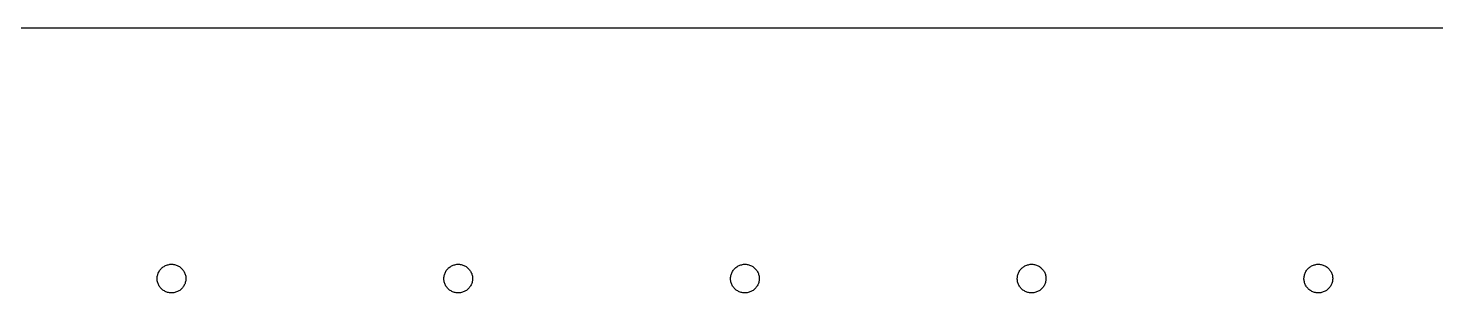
# Model space of a CAD drawing. Extents: x 0 to 96, y 0 to 48.
# Drawn here: x 48.38 to 54.52, y 45.03 to 46.18 of the extents above; entities that cross this region are included whole.
import ezdxf

# ---------------------------------------------------------------- set-up
doc = ezdxf.new("R2010")
doc.units = 0
doc.layers.add('Layer_1', color=7, linetype='CONTINUOUS')

msp = doc.modelspace()

# ---------------------------------------------------------------- linework, layer by layer
at = {"layer": 'Layer_1', "color": 7}
for p, q in [((87.630359, 46.182721), (8.380556, 46.182721)), ((48.945319, 45.105556), (48.9465, 45.109492)), ((48.9465, 45.109492), (48.948076, 45.113036)), ((48.948076, 45.113036), (48.94965, 45.116579)), ((48.94965, 45.116579), (48.951619, 45.120122)), ((48.951619, 45.120122), (48.953587, 45.123666)), ((48.953587, 45.123666), (48.955949, 45.126816)), ((48.955949, 45.126816), (48.958311, 45.129571)), ((48.958311, 45.129571), (48.961068, 45.132721)), ((48.961068, 45.132721), (48.963823, 45.135477)), ((48.963823, 45.135477), (48.966579, 45.137839)), ((48.966579, 45.137839), (48.969729, 45.140201)), ((48.969729, 45.140201), (48.973272, 45.14217)), ((48.973272, 45.14217), (48.976422, 45.144138)), ((48.976422, 45.144138), (48.979964, 45.146107)), ((48.979964, 45.146107), (48.983902, 45.147288)), ((48.983902, 45.147288), (48.987446, 45.148862)), ((48.987446, 45.148862), (48.991382, 45.149651)), ((48.991382, 45.14965), (48.995319, 45.150439)), ((48.995319, 45.150438), (48.998862, 45.151227)), ((48.998862, 45.151224), (49.0028, 45.151224)), ((49.0028, 45.151224), (49.006737, 45.151224)), ((49.006737, 45.151224), (49.010673, 45.151224)), ((49.010673, 45.151224), (49.014611, 45.150836)), ((49.014611, 45.150831), (49.018548, 45.150042)), ((49.018548, 45.150043), (49.022484, 45.149254)), ((49.022484, 45.149257), (49.026028, 45.148076)), ((49.026028, 45.148076), (49.029964, 45.1465)), ((49.029964, 45.1465), (49.033508, 45.144926)), ((49.033508, 45.144926), (49.036658, 45.142957)), ((49.036658, 45.142957), (49.040201, 45.140989)), ((49.040201, 45.140989), (49.043351, 45.138627)), ((49.043351, 45.138627), (49.0465, 45.136264)), ((49.0465, 45.136264), (49.049257, 45.133508)), ((49.049257, 45.133508), (49.052012, 45.130752)), ((49.052012, 45.130752), (49.054374, 45.127602)), ((49.054374, 45.127602), (49.056737, 45.124453)), ((49.056737, 45.124453), (49.059099, 45.121303)), ((49.059099, 45.121303), (49.061068, 45.11776)), ((49.061068, 45.11776), (49.062642, 45.114217)), ((49.062642, 45.114217), (49.064217, 45.110673)), ((49.064217, 45.110673), (49.065398, 45.10713)), ((50.195319, 45.105556), (50.1965, 45.109492)), ((50.1965, 45.109492), (50.198076, 45.113036)), ((50.198076, 45.113036), (50.19965, 45.116579)), ((50.19965, 45.116579), (50.201619, 45.120122)), ((50.201619, 45.120122), (50.203587, 45.123666)), ((50.203587, 45.123666), (50.205949, 45.126816)), ((50.205949, 45.126816), (50.208311, 45.129571)), ((50.208311, 45.129571), (50.211068, 45.132721)), ((50.211068, 45.132721), (50.213823, 45.135477)), ((50.213823, 45.135477), (50.216579, 45.137839)), ((50.216579, 45.137839), (50.219729, 45.140201)), ((50.219729, 45.140201), (50.223272, 45.14217)), ((50.223272, 45.14217), (50.226422, 45.144138)), ((50.226422, 45.144138), (50.229964, 45.146107)), ((50.229964, 45.146107), (50.233902, 45.147288)), ((50.233902, 45.147288), (50.237446, 45.148862)), ((50.237446, 45.148862), (50.241382, 45.149651)), ((50.241382, 45.14965), (50.245319, 45.150439)), ((50.245319, 45.150438), (50.248862, 45.151227)), ((50.248862, 45.151224), (50.2528, 45.151224)), ((50.2528, 45.151224), (50.256737, 45.151224)), ((50.256737, 45.151224), (50.260673, 45.151224)), ((50.260673, 45.151224), (50.264611, 45.150836)), ((50.264611, 45.150831), (50.268548, 45.150042)), ((50.268548, 45.150043), (50.272484, 45.149254)), ((50.272484, 45.149257), (50.276028, 45.148076)), ((50.276028, 45.148076), (50.279964, 45.1465)), ((50.279964, 45.1465), (50.283508, 45.144926)), ((50.283508, 45.144926), (50.286658, 45.142957)), ((50.286658, 45.142957), (50.290201, 45.140989)), ((50.290201, 45.140989), (50.293351, 45.138627)), ((50.293351, 45.138627), (50.2965, 45.136264)), ((50.2965, 45.136264), (50.299257, 45.133508)), ((50.299257, 45.133508), (50.302012, 45.130752)), ((50.302012, 45.130752), (50.304374, 45.127602)), ((50.304374, 45.127602), (50.306737, 45.124453)), ((50.306737, 45.124453), (50.309099, 45.121303)), ((50.309099, 45.121303), (50.311068, 45.11776)), ((50.311068, 45.11776), (50.312642, 45.114217)), ((50.312642, 45.114217), (50.314217, 45.110673)), ((50.314217, 45.110673), (50.315398, 45.10713)), ((51.445319, 45.105556), (51.4465, 45.109492)), ((51.4465, 45.109492), (51.448076, 45.113036)), ((51.448076, 45.113036), (51.44965, 45.116579)), ((51.44965, 45.116579), (51.451619, 45.120122)), ((51.451619, 45.120122), (51.453587, 45.123666)), ((51.453587, 45.123666), (51.455949, 45.126816)), ((51.455949, 45.126816), (51.458311, 45.129571)), ((51.458311, 45.129571), (51.461068, 45.132721)), ((51.461068, 45.132721), (51.463823, 45.135477)), ((51.463823, 45.135477), (51.466579, 45.137839)), ((51.466579, 45.137839), (51.469729, 45.140201)), ((51.469729, 45.140201), (51.473272, 45.14217)), ((51.473272, 45.14217), (51.476422, 45.144138)), ((51.476422, 45.144138), (51.479964, 45.146107)), ((51.479964, 45.146107), (51.483902, 45.147288)), ((51.483902, 45.147288), (51.487446, 45.148862)), ((51.487446, 45.148862), (51.491382, 45.149651)), ((51.491382, 45.14965), (51.495319, 45.150439)), ((51.495319, 45.150438), (51.498862, 45.151227)), ((51.498862, 45.151224), (51.5028, 45.151224)), ((51.5028, 45.151224), (51.506737, 45.151224)), ((51.506737, 45.151224), (51.510673, 45.151224)), ((51.510673, 45.151224), (51.514611, 45.150836)), ((51.514611, 45.150831), (51.518548, 45.150042)), ((51.518548, 45.150043), (51.522484, 45.149254)), ((51.522484, 45.149257), (51.526028, 45.148076)), ((51.526028, 45.148076), (51.529964, 45.1465)), ((51.529964, 45.1465), (51.533508, 45.144926)), ((51.533508, 45.144926), (51.536658, 45.142957)), ((51.536658, 45.142957), (51.540201, 45.140989)), ((51.540201, 45.140989), (51.543351, 45.138627)), ((51.543351, 45.138627), (51.5465, 45.136264)), ((51.5465, 45.136264), (51.549257, 45.133508)), ((51.549257, 45.133508), (51.552012, 45.130752)), ((51.552012, 45.130752), (51.554374, 45.127602)), ((51.554374, 45.127602), (51.556737, 45.124453)), ((51.556737, 45.124453), (51.559099, 45.121303)), ((51.559099, 45.121303), (51.561068, 45.11776)), ((51.561068, 45.11776), (51.562642, 45.114217)), ((51.562642, 45.114217), (51.564217, 45.110673)), ((51.564217, 45.110673), (51.565398, 45.10713)), ((52.695319, 45.105556), (52.6965, 45.109492)), ((52.6965, 45.109492), (52.698076, 45.113036)), ((52.698076, 45.113036), (52.69965, 45.116579)), ((52.69965, 45.116579), (52.701619, 45.120122)), ((52.701619, 45.120122), (52.703587, 45.123666)), ((52.703587, 45.123666), (52.705949, 45.126816)), ((52.705949, 45.126816), (52.708311, 45.129571)), ((52.708311, 45.129571), (52.711068, 45.132721)), ((52.711068, 45.132721), (52.713823, 45.135477)), ((52.713823, 45.135477), (52.716579, 45.137839)), ((52.716579, 45.137839), (52.719729, 45.140201)), ((52.719729, 45.140201), (52.723272, 45.14217)), ((52.723272, 45.14217), (52.726422, 45.144138)), ((52.726422, 45.144138), (52.729964, 45.146107)), ((52.729964, 45.146107), (52.733902, 45.147288)), ((52.733902, 45.147288), (52.737446, 45.148862)), ((52.737446, 45.148862), (52.741382, 45.149651)), ((52.741382, 45.14965), (52.745319, 45.150439)), ((52.745319, 45.150438), (52.748862, 45.151227)), ((52.748862, 45.151224), (52.7528, 45.151224)), ((52.7528, 45.151224), (52.756737, 45.151224)), ((52.756737, 45.151224), (52.760673, 45.151224)), ((52.760673, 45.151224), (52.764611, 45.150836)), ((52.764611, 45.150831), (52.768548, 45.150042)), ((52.768548, 45.150043), (52.772484, 45.149254)), ((52.772484, 45.149257), (52.776028, 45.148076)), ((52.776028, 45.148076), (52.779964, 45.1465)), ((52.779964, 45.1465), (52.783508, 45.144926)), ((52.783508, 45.144926), (52.786658, 45.142957)), ((52.786658, 45.142957), (52.790201, 45.140989)), ((52.790201, 45.140989), (52.793351, 45.138627)), ((52.793351, 45.138627), (52.7965, 45.136264)), ((52.7965, 45.136264), (52.799257, 45.133508)), ((52.799257, 45.133508), (52.802012, 45.130752)), ((52.802012, 45.130752), (52.804374, 45.127602)), ((52.804374, 45.127602), (52.806737, 45.124453)), ((52.806737, 45.124453), (52.809099, 45.121303)), ((52.809099, 45.121303), (52.811068, 45.11776)), ((52.811068, 45.11776), (52.812642, 45.114217)), ((52.812642, 45.114217), (52.814217, 45.110673)), ((52.814217, 45.110673), (52.815398, 45.10713)), ((53.945319, 45.105556), (53.9465, 45.109492)), ((53.9465, 45.109492), (53.948076, 45.113036)), ((53.948076, 45.113036), (53.94965, 45.116579)), ((53.94965, 45.116579), (53.951619, 45.120122)), ((53.951619, 45.120122), (53.953587, 45.123666)), ((53.953587, 45.123666), (53.955949, 45.126816)), ((53.955949, 45.126816), (53.958311, 45.129571)), ((53.958311, 45.129571), (53.961068, 45.132721)), ((53.961068, 45.132721), (53.963823, 45.135477)), ((53.963823, 45.135477), (53.966579, 45.137839)), ((53.966579, 45.137839), (53.969729, 45.140201)), ((53.969729, 45.140201), (53.973272, 45.14217)), ((53.973272, 45.14217), (53.976422, 45.144138)), ((53.976422, 45.144138), (53.979964, 45.146107)), ((53.979964, 45.146107), (53.983902, 45.147288)), ((53.983902, 45.147288), (53.987446, 45.148862)), ((53.987446, 45.148862), (53.991382, 45.149651)), ((53.991382, 45.14965), (53.995319, 45.150439)), ((53.995319, 45.150438), (53.998862, 45.151227)), ((53.998862, 45.151224), (54.0028, 45.151224)), ((54.0028, 45.151224), (54.006737, 45.151224)), ((54.006737, 45.151224), (54.010673, 45.151224)), ((54.010673, 45.151224), (54.014611, 45.150836)), ((54.014611, 45.150831), (54.018548, 45.150042)), ((54.018548, 45.150043), (54.022484, 45.149254)), ((54.022484, 45.149257), (54.026028, 45.148076)), ((54.026028, 45.148076), (54.029964, 45.1465)), ((54.029964, 45.1465), (54.033508, 45.144926)), ((54.033508, 45.144926), (54.036658, 45.142957)), ((54.036658, 45.142957), (54.040201, 45.140989)), ((54.040201, 45.140989), (54.043351, 45.138627)), ((54.043351, 45.138627), (54.0465, 45.136264)), ((54.0465, 45.136264), (54.049257, 45.133508)), ((54.049257, 45.133508), (54.052012, 45.130752)), ((54.052012, 45.130752), (54.054374, 45.127602)), ((54.054374, 45.127602), (54.056737, 45.124453)), ((54.056737, 45.124453), (54.059099, 45.121303)), ((54.059099, 45.121303), (54.061068, 45.11776)), ((54.061068, 45.11776), (54.062642, 45.114217)), ((54.062642, 45.114217), (54.064217, 45.110673)), ((54.064217, 45.110673), (54.065398, 45.10713)), ((48.942957, 45.090201), (48.943346, 45.094138)), ((48.942957, 45.086264), (48.942957, 45.090201)), ((48.943351, 45.082327), (48.942962, 45.086264)), ((48.943351, 45.094138), (48.94374, 45.098076)), ((48.943744, 45.07839), (48.943356, 45.082327)), ((48.944532, 45.074453), (48.943743, 45.07839)), ((48.943744, 45.098076), (48.944533, 45.102012)), ((48.944532, 45.102012), (48.945321, 45.105556)), ((48.945713, 45.07091), (48.944532, 45.074453)), ((48.946894, 45.066973), (48.945713, 45.07091)), ((48.948469, 45.06343), (48.946894, 45.066973)), ((48.950043, 45.059887), (48.948469, 45.06343)), ((48.952012, 45.056343), (48.950043, 45.059887)), ((48.954374, 45.053193), (48.952012, 45.056343)), ((48.956737, 45.050043), (48.954374, 45.053193)), ((48.959099, 45.046894), (48.956737, 45.050043)), ((49.0528, 45.048076), (49.050043, 45.045319)), ((49.055162, 45.051224), (49.0528, 45.048076)), ((49.057524, 45.054374), (49.055162, 45.051224)), ((49.059492, 45.057524), (49.057524, 45.054374)), ((49.061461, 45.061068), (49.059492, 45.057524)), ((49.063036, 45.064611), (49.061461, 45.061068)), ((49.064611, 45.068154), (49.063036, 45.064611)), ((49.065792, 45.072091), (49.064611, 45.068154)), ((49.065398, 45.10713), (49.066579, 45.103193)), ((49.066579, 45.076028), (49.06579, 45.072091)), ((49.067367, 45.079571), (49.066578, 45.076028)), ((49.066579, 45.103193), (49.067368, 45.099257)), ((49.067367, 45.099257), (49.067756, 45.095319)), ((49.06776, 45.083508), (49.067371, 45.079571)), ((49.06776, 45.095319), (49.068149, 45.091382)), ((49.068154, 45.087446), (49.067766, 45.083508)), ((49.068154, 45.091382), (49.068154, 45.087446)), ((50.192957, 45.090201), (50.193346, 45.094138)), ((50.192957, 45.086264), (50.192957, 45.090201)), ((50.193351, 45.082327), (50.192962, 45.086264)), ((50.193351, 45.094138), (50.19374, 45.098076)), ((50.193744, 45.07839), (50.193356, 45.082327)), ((50.194532, 45.074453), (50.193743, 45.07839)), ((50.193744, 45.098076), (50.194533, 45.102012)), ((50.194532, 45.102012), (50.195321, 45.105556)), ((50.195713, 45.07091), (50.194532, 45.074453)), ((50.196894, 45.066973), (50.195713, 45.07091)), ((50.198469, 45.06343), (50.196894, 45.066973)), ((50.200043, 45.059887), (50.198469, 45.06343)), ((50.202012, 45.056343), (50.200043, 45.059887)), ((50.204374, 45.053193), (50.202012, 45.056343)), ((50.206737, 45.050043), (50.204374, 45.053193)), ((50.209099, 45.046894), (50.206737, 45.050043)), ((50.3028, 45.048076), (50.300043, 45.045319)), ((50.305162, 45.051224), (50.3028, 45.048076)), ((50.307524, 45.054374), (50.305162, 45.051224)), ((50.309492, 45.057524), (50.307524, 45.054374)), ((50.311461, 45.061068), (50.309492, 45.057524)), ((50.313036, 45.064611), (50.311461, 45.061068)), ((50.314611, 45.068154), (50.313036, 45.064611)), ((50.315792, 45.072091), (50.314611, 45.068154)), ((50.315398, 45.10713), (50.316579, 45.103193)), ((50.316579, 45.076028), (50.31579, 45.072091)), ((50.317367, 45.079571), (50.316578, 45.076028)), ((50.316579, 45.103193), (50.317368, 45.099257)), ((50.317367, 45.099257), (50.317756, 45.095319)), ((50.31776, 45.083508), (50.317371, 45.079571)), ((50.31776, 45.095319), (50.318149, 45.091382)), ((50.318154, 45.087446), (50.317766, 45.083508)), ((50.318154, 45.091382), (50.318154, 45.087446)), ((51.442957, 45.090201), (51.443346, 45.094138)), ((51.442957, 45.086264), (51.442957, 45.090201)), ((51.443351, 45.082327), (51.442962, 45.086264)), ((51.443351, 45.094138), (51.44374, 45.098076)), ((51.443744, 45.07839), (51.443356, 45.082327)), ((51.444532, 45.074453), (51.443743, 45.07839)), ((51.443744, 45.098076), (51.444533, 45.102012)), ((51.444532, 45.102012), (51.445321, 45.105556)), ((51.445713, 45.07091), (51.444532, 45.074453)), ((51.446894, 45.066973), (51.445713, 45.07091)), ((51.448469, 45.06343), (51.446894, 45.066973)), ((51.450043, 45.059887), (51.448469, 45.06343)), ((51.452012, 45.056343), (51.450043, 45.059887)), ((51.454374, 45.053193), (51.452012, 45.056343)), ((51.456737, 45.050043), (51.454374, 45.053193)), ((51.459099, 45.046894), (51.456737, 45.050043)), ((51.5528, 45.048076), (51.550043, 45.045319)), ((51.555162, 45.051224), (51.5528, 45.048076)), ((51.557524, 45.054374), (51.555162, 45.051224)), ((51.559492, 45.057524), (51.557524, 45.054374)), ((51.561461, 45.061068), (51.559492, 45.057524)), ((51.563036, 45.064611), (51.561461, 45.061068)), ((51.564611, 45.068154), (51.563036, 45.064611)), ((51.565792, 45.072091), (51.564611, 45.068154)), ((51.565398, 45.10713), (51.566579, 45.103193)), ((51.566579, 45.076028), (51.56579, 45.072091)), ((51.567367, 45.079571), (51.566578, 45.076028)), ((51.566579, 45.103193), (51.567368, 45.099257)), ((51.567367, 45.099257), (51.567756, 45.095319)), ((51.56776, 45.083508), (51.567371, 45.079571)), ((51.56776, 45.095319), (51.568149, 45.091382)), ((51.568154, 45.087446), (51.567766, 45.083508)), ((51.568154, 45.091382), (51.568154, 45.087446)), ((52.692957, 45.090201), (52.693346, 45.094138)), ((52.692957, 45.086264), (52.692957, 45.090201)), ((52.693351, 45.082327), (52.692962, 45.086264)), ((52.693351, 45.094138), (52.69374, 45.098076)), ((52.693744, 45.07839), (52.693356, 45.082327)), ((52.694532, 45.074453), (52.693743, 45.07839)), ((52.693744, 45.098076), (52.694533, 45.102012)), ((52.694532, 45.102012), (52.695321, 45.105556)), ((52.695713, 45.07091), (52.694532, 45.074453)), ((52.696894, 45.066973), (52.695713, 45.07091)), ((52.698469, 45.06343), (52.696894, 45.066973)), ((52.700043, 45.059887), (52.698469, 45.06343)), ((52.702012, 45.056343), (52.700043, 45.059887)), ((52.704374, 45.053193), (52.702012, 45.056343)), ((52.706737, 45.050043), (52.704374, 45.053193)), ((52.709099, 45.046894), (52.706737, 45.050043)), ((52.8028, 45.048076), (52.800043, 45.045319)), ((52.805162, 45.051224), (52.8028, 45.048076)), ((52.807524, 45.054374), (52.805162, 45.051224)), ((52.809492, 45.057524), (52.807524, 45.054374)), ((52.811461, 45.061068), (52.809492, 45.057524)), ((52.813036, 45.064611), (52.811461, 45.061068)), ((52.814611, 45.068154), (52.813036, 45.064611)), ((52.815792, 45.072091), (52.814611, 45.068154)), ((52.815398, 45.10713), (52.816579, 45.103193)), ((52.816579, 45.076028), (52.81579, 45.072091)), ((52.817367, 45.079571), (52.816578, 45.076028)), ((52.816579, 45.103193), (52.817368, 45.099257)), ((52.817367, 45.099257), (52.817756, 45.095319)), ((52.81776, 45.083508), (52.817371, 45.079571)), ((52.81776, 45.095319), (52.818149, 45.091382)), ((52.818154, 45.087446), (52.817766, 45.083508)), ((52.818154, 45.091382), (52.818154, 45.087446)), ((53.942957, 45.090201), (53.943346, 45.094138)), ((53.942957, 45.086264), (53.942957, 45.090201)), ((53.943351, 45.082327), (53.942962, 45.086264)), ((53.943351, 45.094138), (53.94374, 45.098076)), ((53.943744, 45.07839), (53.943356, 45.082327)), ((53.944532, 45.074453), (53.943743, 45.07839)), ((53.943744, 45.098076), (53.944533, 45.102012)), ((53.944532, 45.102012), (53.945321, 45.105556)), ((53.945713, 45.07091), (53.944532, 45.074453)), ((53.946894, 45.066973), (53.945713, 45.07091)), ((53.948469, 45.06343), (53.946894, 45.066973)), ((53.950043, 45.059887), (53.948469, 45.06343)), ((53.952012, 45.056343), (53.950043, 45.059887)), ((53.954374, 45.053193), (53.952012, 45.056343)), ((53.956737, 45.050043), (53.954374, 45.053193)), ((53.959099, 45.046894), (53.956737, 45.050043)), ((54.0528, 45.048076), (54.050043, 45.045319)), ((54.055162, 45.051224), (54.0528, 45.048076)), ((54.057524, 45.054374), (54.055162, 45.051224)), ((54.059492, 45.057524), (54.057524, 45.054374)), ((54.061461, 45.061068), (54.059492, 45.057524)), ((54.063036, 45.064611), (54.061461, 45.061068)), ((54.064611, 45.068154), (54.063036, 45.064611)), ((54.065792, 45.072091), (54.064611, 45.068154)), ((54.065398, 45.10713), (54.066579, 45.103193)), ((54.066579, 45.076028), (54.06579, 45.072091)), ((54.067367, 45.079571), (54.066578, 45.076028)), ((54.066579, 45.103193), (54.067368, 45.099257)), ((54.067367, 45.099257), (54.067756, 45.095319)), ((54.06776, 45.083508), (54.067371, 45.079571)), ((54.06776, 45.095319), (54.068149, 45.091382)), ((54.068154, 45.087446), (54.067766, 45.083508)), ((54.068154, 45.091382), (54.068154, 45.087446)), ((48.961854, 45.044138), (48.959099, 45.046894)), ((48.964611, 45.041382), (48.961854, 45.044138)), ((48.96776, 45.03902), (48.964611, 45.041382)), ((48.97091, 45.036658), (48.96776, 45.03902)), ((48.974453, 45.034689), (48.97091, 45.036658)), ((48.977603, 45.032721), (48.974453, 45.034689)), ((48.981146, 45.031146), (48.977603, 45.032721)), ((48.985083, 45.029964), (48.981146, 45.031146)), ((48.988627, 45.028783), (48.985083, 45.029964)), ((48.992563, 45.027602), (48.988627, 45.028783)), ((48.9965, 45.027209), (48.992563, 45.027598)), ((49.000438, 45.026421), (48.9965, 45.02721)), ((49.004374, 45.026421), (49.000438, 45.026421)), ((49.008311, 45.026421), (49.004374, 45.026421)), ((49.012249, 45.026816), (49.008311, 45.026427)), ((49.015792, 45.027209), (49.012249, 45.02682)), ((49.019729, 45.027997), (49.015792, 45.027208)), ((49.023666, 45.029178), (49.019729, 45.027997)), ((49.027209, 45.030359), (49.023666, 45.029178)), ((49.031146, 45.031933), (49.027209, 45.030359)), ((49.034689, 45.033508), (49.031146, 45.031933)), ((49.037839, 45.035477), (49.034689, 45.033508)), ((49.041382, 45.037446), (49.037839, 45.035477)), ((49.044532, 45.039808), (49.041382, 45.037446)), ((49.047288, 45.042563), (49.044532, 45.039808)), ((49.050043, 45.045319), (49.047288, 45.042563)), ((50.211854, 45.044138), (50.209099, 45.046894)), ((50.214611, 45.041382), (50.211854, 45.044138)), ((50.21776, 45.03902), (50.214611, 45.041382)), ((50.22091, 45.036658), (50.21776, 45.03902)), ((50.224453, 45.034689), (50.22091, 45.036658)), ((50.227603, 45.032721), (50.224453, 45.034689)), ((50.231146, 45.031146), (50.227603, 45.032721)), ((50.235083, 45.029964), (50.231146, 45.031146)), ((50.238627, 45.028783), (50.235083, 45.029964)), ((50.242563, 45.027602), (50.238627, 45.028783)), ((50.2465, 45.027209), (50.242563, 45.027598)), ((50.250438, 45.026421), (50.2465, 45.02721)), ((50.254374, 45.026421), (50.250438, 45.026421)), ((50.258311, 45.026421), (50.254374, 45.026421)), ((50.262249, 45.026816), (50.258311, 45.026427)), ((50.265792, 45.027209), (50.262249, 45.02682)), ((50.269729, 45.027997), (50.265792, 45.027208)), ((50.273666, 45.029178), (50.269729, 45.027997)), ((50.277209, 45.030359), (50.273666, 45.029178)), ((50.281146, 45.031933), (50.277209, 45.030359)), ((50.284689, 45.033508), (50.281146, 45.031933)), ((50.287839, 45.035477), (50.284689, 45.033508)), ((50.291382, 45.037446), (50.287839, 45.035477)), ((50.294532, 45.039808), (50.291382, 45.037446)), ((50.297288, 45.042563), (50.294532, 45.039808)), ((50.300043, 45.045319), (50.297288, 45.042563)), ((51.461854, 45.044138), (51.459099, 45.046894)), ((51.464611, 45.041382), (51.461854, 45.044138)), ((51.46776, 45.03902), (51.464611, 45.041382)), ((51.47091, 45.036658), (51.46776, 45.03902)), ((51.474453, 45.034689), (51.47091, 45.036658)), ((51.477603, 45.032721), (51.474453, 45.034689)), ((51.481146, 45.031146), (51.477603, 45.032721)), ((51.485083, 45.029964), (51.481146, 45.031146)), ((51.488627, 45.028783), (51.485083, 45.029964)), ((51.492563, 45.027602), (51.488627, 45.028783)), ((51.4965, 45.027209), (51.492563, 45.027598)), ((51.500438, 45.026421), (51.4965, 45.02721)), ((51.504374, 45.026421), (51.500438, 45.026421)), ((51.508311, 45.026421), (51.504374, 45.026421)), ((51.512249, 45.026816), (51.508311, 45.026427)), ((51.515792, 45.027209), (51.512249, 45.02682)), ((51.519729, 45.027997), (51.515792, 45.027208)), ((51.523666, 45.029178), (51.519729, 45.027997)), ((51.527209, 45.030359), (51.523666, 45.029178)), ((51.531146, 45.031933), (51.527209, 45.030359)), ((51.534689, 45.033508), (51.531146, 45.031933)), ((51.537839, 45.035477), (51.534689, 45.033508)), ((51.541382, 45.037446), (51.537839, 45.035477)), ((51.544532, 45.039808), (51.541382, 45.037446)), ((51.547288, 45.042563), (51.544532, 45.039808)), ((51.550043, 45.045319), (51.547288, 45.042563)), ((52.711854, 45.044138), (52.709099, 45.046894)), ((52.714611, 45.041382), (52.711854, 45.044138)), ((52.71776, 45.03902), (52.714611, 45.041382)), ((52.72091, 45.036658), (52.71776, 45.03902)), ((52.724453, 45.034689), (52.72091, 45.036658)), ((52.727603, 45.032721), (52.724453, 45.034689)), ((52.731146, 45.031146), (52.727603, 45.032721)), ((52.735083, 45.029964), (52.731146, 45.031146)), ((52.738627, 45.028783), (52.735083, 45.029964)), ((52.742563, 45.027602), (52.738627, 45.028783)), ((52.7465, 45.027209), (52.742563, 45.027598)), ((52.750438, 45.026421), (52.7465, 45.02721)), ((52.754374, 45.026421), (52.750438, 45.026421)), ((52.758311, 45.026421), (52.754374, 45.026421)), ((52.762249, 45.026816), (52.758311, 45.026427)), ((52.765792, 45.027209), (52.762249, 45.02682)), ((52.769729, 45.027997), (52.765792, 45.027208)), ((52.773666, 45.029178), (52.769729, 45.027997)), ((52.777209, 45.030359), (52.773666, 45.029178)), ((52.781146, 45.031933), (52.777209, 45.030359)), ((52.784689, 45.033508), (52.781146, 45.031933)), ((52.787839, 45.035477), (52.784689, 45.033508)), ((52.791382, 45.037446), (52.787839, 45.035477)), ((52.794532, 45.039808), (52.791382, 45.037446)), ((52.797288, 45.042563), (52.794532, 45.039808)), ((52.800043, 45.045319), (52.797288, 45.042563)), ((53.961854, 45.044138), (53.959099, 45.046894)), ((53.964611, 45.041382), (53.961854, 45.044138)), ((53.96776, 45.03902), (53.964611, 45.041382)), ((53.97091, 45.036658), (53.96776, 45.03902)), ((53.974453, 45.034689), (53.97091, 45.036658)), ((53.977603, 45.032721), (53.974453, 45.034689)), ((53.981146, 45.031146), (53.977603, 45.032721)), ((53.985083, 45.029964), (53.981146, 45.031146)), ((53.988627, 45.028783), (53.985083, 45.029964)), ((53.992563, 45.027602), (53.988627, 45.028783)), ((53.9965, 45.027209), (53.992563, 45.027598)), ((54.000438, 45.026421), (53.9965, 45.02721)), ((54.004374, 45.026421), (54.000438, 45.026421)), ((54.008311, 45.026421), (54.004374, 45.026421)), ((54.012249, 45.026816), (54.008311, 45.026427)), ((54.015792, 45.027209), (54.012249, 45.02682)), ((54.019729, 45.027997), (54.015792, 45.027208)), ((54.023666, 45.029178), (54.019729, 45.027997)), ((54.027209, 45.030359), (54.023666, 45.029178)), ((54.031146, 45.031933), (54.027209, 45.030359)), ((54.034689, 45.033508), (54.031146, 45.031933)), ((54.037839, 45.035477), (54.034689, 45.033508)), ((54.041382, 45.037446), (54.037839, 45.035477)), ((54.044532, 45.039808), (54.041382, 45.037446)), ((54.047288, 45.042563), (54.044532, 45.039808)), ((54.050043, 45.045319), (54.047288, 45.042563))]:
    msp.add_line(p, q, dxfattribs=at)

doc.saveas('drawing.dxf')
